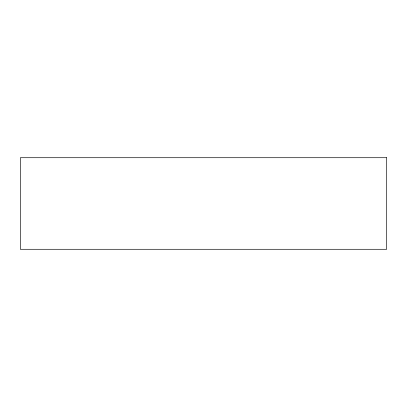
<?xml version="1.0" encoding="UTF-8"?>
<svg xmlns="http://www.w3.org/2000/svg" width="407" height="407" viewBox="0 0 407 407"><rect width="100%" height="100%" fill="white"/><g stroke="black" fill="none" stroke-linecap="round" stroke-linejoin="round"><path stroke-width="0.61" d="M386.65 157.713L20.35 157.713L20.35 249.288L386.65 249.288L386.65 157.713"/></g></svg>
